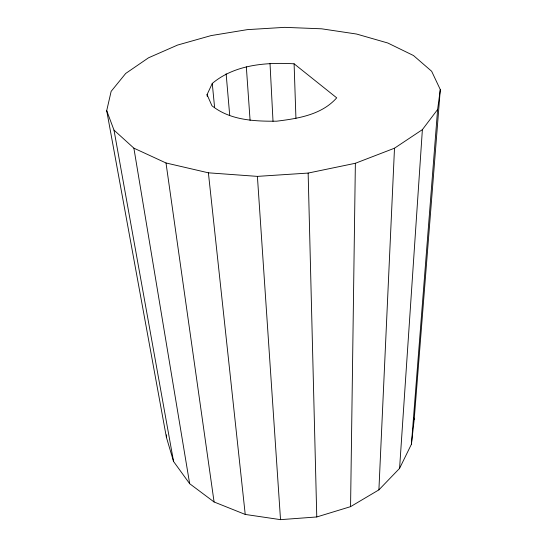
<?xml version="1.0" encoding="UTF-8"?>
<svg xmlns="http://www.w3.org/2000/svg" width="547" height="547" viewBox="0 0 547 547"><rect width="100%" height="100%" fill="white"/><g stroke="black" fill="none" stroke-linecap="round" stroke-linejoin="round"><path stroke-width="0.82" d="M350.565 506.652L355.372 163.273L394.496 148.203L422.38 129.639L437.607 109.516L440.294 89.592L431.651 71.267L413.484 55.527L387.789 43.001L356.555 34.037L321.622 28.806L284.679 27.35L247.312 29.641L211.08 35.596L177.57 45.066L148.504 57.811L125.707 73.442L111.137 91.363L106.706 110.672L166.411 437.361L173.563 461.483L189.659 483.692L214.082 501.975L245.227 514.433L280.522 519.65L316.768 516.963L350.565 506.652L378.907 489.859L399.583 468.369L411.419 444.26L414.188 419.583L440.294 89.592M378.907 489.859L394.496 148.203M166.411 437.361L166.568 434.865M399.583 468.369L422.38 129.639M411.419 444.26L437.607 109.516M207.06 94.652L212.263 83.452C234.731 64.546 265.938 62.208 294.101 63.808L336.706 97.845C321.636 114.877 298.06 118.528 276.645 121.195C254.328 121.386 230.123 120.292 211.928 105.735L207.06 94.652L207.238 96.347M106.706 110.672L114.002 130.131L133.885 148.162L166.001 162.972L208.393 172.818L257.405 176.38L308.146 173.071L355.372 163.273M413.792 417.97L414.188 419.583M114.002 130.131L173.563 461.483M133.885 148.162L189.659 483.692M166.001 162.972L214.082 501.975M208.393 172.818L245.227 514.433M212.263 83.452L214.574 107.198M226.13 73.756L229.713 115.383M246.328 66.789L250.088 120.381M257.405 176.38L280.522 519.65M270.006 63.343L273.015 121.297M294.101 63.808L295.934 118.323M308.146 173.071L316.768 516.963"/></g></svg>
